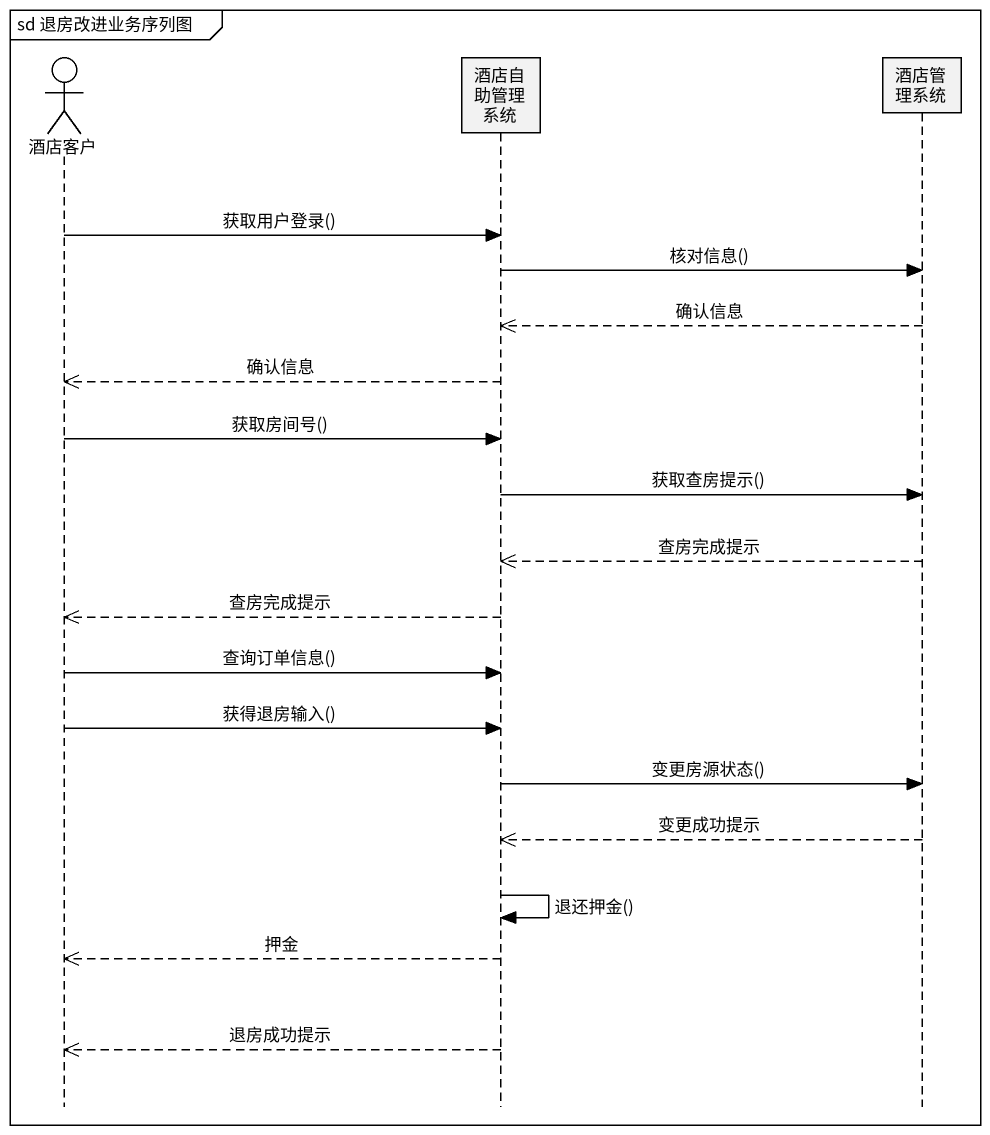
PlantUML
@startuml
mainframe sd 退房改进业务序列图
hide footbox
actor 酒店客户
participant 酒店自助管理系统
participant 酒店管理系统

酒店客户 -> 酒店自助管理系统 : 获取用户登录()
酒店自助管理系统 -> 酒店管理系统 : 核对信息()
酒店管理系统 -->> 酒店自助管理系统 : 确认信息
酒店自助管理系统 -->> 酒店客户 : 确认信息
酒店客户 -> 酒店自助管理系统 : 获取房间号()
酒店自助管理系统 -> 酒店管理系统 : 获取查房提示()
酒店管理系统 -->> 酒店自助管理系统 : 查房完成提示
酒店自助管理系统 -->> 酒店客户 : 查房完成提示
酒店客户 -> 酒店自助管理系统 : 查询订单信息()
酒店客户 -> 酒店自助管理系统 : 获得退房输入()
酒店自助管理系统 -> 酒店管理系统 : 变更房源状态()
酒店管理系统 -->> 酒店自助管理系统 : 变更成功提示
酒店自助管理系统 -> 酒店自助管理系统 : 退还押金()
酒店自助管理系统 -->> 酒店客户 : 押金
酒店自助管理系统 -->> 酒店客户 : 退房成功提示
@enduml
